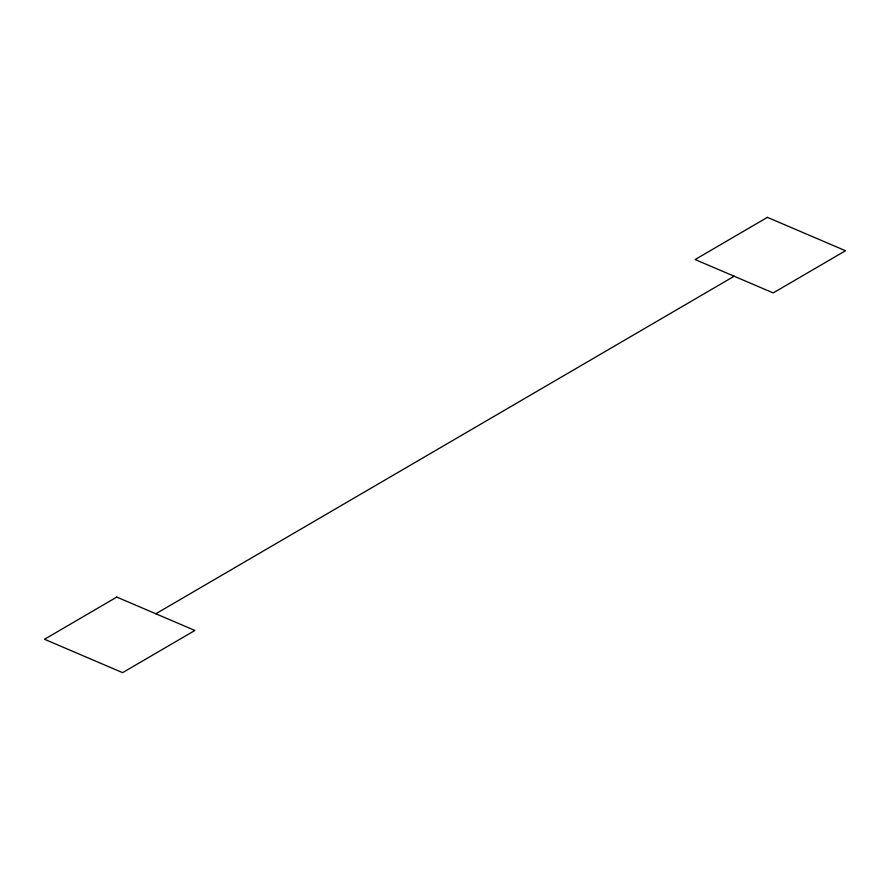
<?xml version="1.0" encoding="UTF-8"?>
<svg xmlns="http://www.w3.org/2000/svg" width="890" height="890" viewBox="0 0 890 890"><rect width="100%" height="100%" fill="white"/><g stroke="black" fill="none" stroke-linecap="round" stroke-linejoin="round"><path stroke-width="1.33" d="M155.839 613.766L734.161 276.234M116.79 597.079L44.5 639.265L122.598 672.651L194.888 630.454L116.79 597.079M767.403 217.349L695.112 259.546L773.21 292.921L845.5 250.735L767.403 217.349"/></g></svg>
